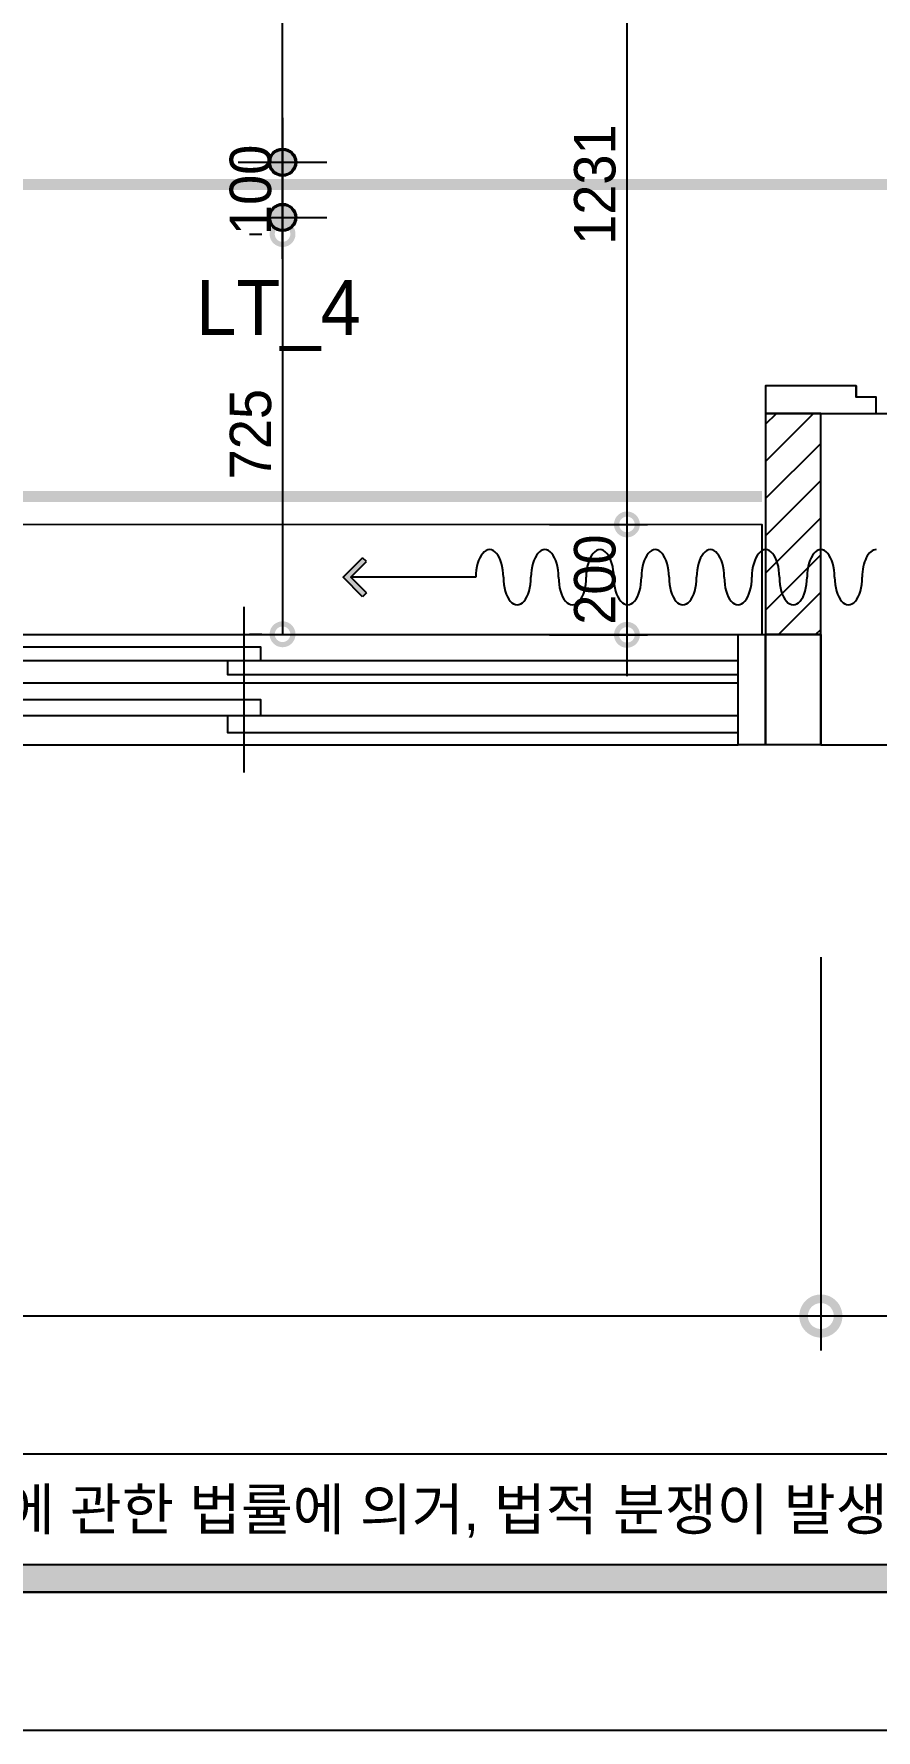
# Model space of a CAD drawing. Header units: millimetres. Extents: x 144680 to 246943, y -177515 to -149396.
# Drawn here: x 224107 to 225632, y -177015 to -173942 of the extents above; entities that cross this region are included whole.
import ezdxf
from ezdxf.enums import TextEntityAlignment as Align

# ---------------------------------------------------------------- set-up
doc = ezdxf.new("R2010")
doc.units = ezdxf.units.MM
doc.header["$LTSCALE"] = 50
doc.linetypes.add('HID', pattern=[2.5, 1.5, -1])
doc.linetypes.add('HID2', pattern=[1, 0.5, -0.5])
for name, color, linetype in [('01. F-소품', 3, 'Continuous'), ('03-WAL NEW', 3, 'Continuous'), ('07-DIM WAL', 5, 'Continuous'), ('3.기호.계단선', 30, 'Continuous'), ('_LIBR', 4, 'Continuous'), ('CEIL-LIGHT', 7, 'Continuous'), ('FORM(YOURNAME)-1', 1, 'Continuous'), ('FORM(YOURNAME)-11', 1, 'Continuous'), ('RC-LIGHT', 7, 'Continuous'), ('WALL', 2, 'Continuous'), ('win', 4, 'Continuous')]:
    doc.layers.add(name, color=color, linetype=linetype)
doc.styles.add('YOURNAME', font='')
doc.styles.add('스타일1', font='')
doc.styles.add('코레일둥고', font='')
doc.styles.get('YOURNAME').set_extended_font_data('HYwulM')
doc.styles.get('스타일1').set_extended_font_data('HYwulM')
doc.styles.get('코레일둥고').set_extended_font_data('Korail Round Gothic Medium')
doc.dimstyles.new('30', dxfattribs={"dimscale": 30, "dimtxt": 2.5, "dimasz": 2.5, "dimexe": 1.25, "dimexo": 2, "dimtad": 1, "dimdec": 0, "dimtxsty": '스타일1', "dimblk": 'DOTSMALL', "dimcen": 2.5, "dimclrd": 1, "dimclre": 1, "dimclrt": 2, "dimadec": 0, "dimazin": 0, "dimtfac": 1, "dimtix": 1, "dimtmove": 0, "dimatfit": 3, "dimldrblk": 'DOTSMALL', "dimfxl": 1.25, "dimarcsym": 0})
doc.dimstyles.new('50', dxfattribs={"dimscale": 50, "dimtxt": 2.5, "dimasz": 2.5, "dimexe": 1.25, "dimexo": 2, "dimtad": 1, "dimdec": 0, "dimtxsty": '스타일1', "dimblk": 'DOTSMALL', "dimcen": 2.5, "dimclrd": 1, "dimclre": 1, "dimclrt": 2, "dimadec": 0, "dimazin": 0, "dimtfac": 1, "dimtix": 1, "dimtmove": 0, "dimatfit": 3, "dimldrblk": 'DOTSMALL', "dimfxl": 1.25, "dimarcsym": 0})

# ---------------------------------------------------------------- blocks, each defined once
blk = doc.blocks.new('vudauseeh')
at = {"layer": 'WALL', "color": 2}
for p, q in [((142260, -174630), (146460, -174630)), ((142260, -175230), (142260, -174630)), ((142260, -175230), (142455, -175230))]:
    blk.add_line(p, q, dxfattribs=at)
at = {"layer": 'win'}
for p, q in [((141215, -174980.5), (141215, -175280.5)), ((138520, -175030.5), (142110, -175030.5)), ((138530, -175118), (142110, -175118)), ((138520, -175230.5), (142110, -175230.5)), ((138530, -175230.5), (142110, -175230.5))]:
    blk.add_line(p, q, dxfattribs=at)
blk.add_lwpolyline([(142160, -175230.5), (142110, -175230.5), (142110, -175030.5), (142160, -175030.5)], close=True, dxfattribs=at)
at = {"layer": 'win', "ltscale": 10}
blk.add_lwpolyline([(142160, -175030.5), (142260, -175030.5), (142260, -175230), (142160, -175230)], close=True, dxfattribs=at)
at = {"layer": 'win'}
for points in [[(140289.2, -175053), (141245, -175053), (141245, -175078), (140289.2, -175078)], [(142110, -175078), (141185, -175078), (141185, -175103), (142110, -175103)], [(140289.2, -175148), (141245, -175148), (141245, -175178), (140289.2, -175178)], [(142110, -175178), (141185, -175178), (141185, -175208), (142110, -175208)]]:
    blk.add_lwpolyline(points, dxfattribs=at)
blk = doc.blocks.new('cjswjdeh2')
at = {"ltscale": 10}
h = blk.add_hatch(dxfattribs=at)
h.set_pattern_fill('ANSI31', color=3, scale=15)
h.set_pattern_definition([(45, (290575.12, -163253.515), (-33.67596, 33.67596), [])])
h.paths.add_polyline_path([(227812.9, -172313.5), (227712.9, -172313.5), (227712.9, -172713.5), (227812.9, -172713.5)])
at = {"layer": '03-WAL NEW', "ltscale": 10}
blk.add_lwpolyline([(227812.9, -172313.5), (227712.9, -172313.5), (227712.9, -172713.5), (227812.9, -172713.5)], close=True, dxfattribs=at)
at = {"layer": '_LIBR', "color": 8, "linetype": 'Continuous'}
blk.add_lwpolyline([(227877, -172263.5), (227877, -172284), (227877, -172263.5), (227712.9, -172263.5), (227712.9, -172313.5), (227912.9, -172313.5), (227912.9, -172284), (227877, -172284)], dxfattribs=at)
blk.add_blockref('vudauseeh', (85552.9, 2316.5))
blk = doc.blocks.new('FORM-ELEVATION')
at = {"layer": 'FORM(YOURNAME)-11'}
h = blk.add_hatch(color=256, dxfattribs=at)
h.dxf.hatch_style = 1
h.paths.add_polyline_path([(-10309, 35708), (71691, 35708), (71691, 35508), (-10309, 35508)])
h.paths.add_polyline_path([(-10309, -21492), (71691, -21492), (71691, -21692), (-10309, -21692)])
at = {"layer": 'Defpoints', "color": 158}
blk.add_line((62481, -20692), (-10309, -20692), dxfattribs=at)
for points in [[(-10309, -21692), (71691, -21692), (71691, 35708), (-10309, 35708)], [(-8309, 33708), (61071, 33708), (61071, -19692), (-8309, -19692)]]:
    blk.add_lwpolyline(points, close=True, dxfattribs=at)
at = {"layer": 'FORM(YOURNAME)-11', "color": 250}
blk.add_lwpolyline([(-11309, -22692), (72691, -22692), (72691, 36708), (-11309, 36708)], close=True, dxfattribs=at)
at = {"layer": 'FORM(YOURNAME)-11'}
blk.add_lwpolyline([(-10309, -21492), (71691, -21492), (71691, -21692), (-10309, -21692)], close=True, dxfattribs=at)
at = {"layer": 'FORM(YOURNAME)-11', "color": 1, "style": 'YOURNAME'}
blk.add_text("- 본 도서는 어떠한 경우에도 무단으로 도용할 수 없으며 도용시 '지적재산권' 보호에 관한 법률에 의거, 법적 분쟁이 발생합니다.  또한 본 도서에 관한 모든 저작권은 당사에 있습니다. -", height=300, dxfattribs=at).set_placement((28146, -21092), align=Align.MIDDLE_CENTER)
at = {"layer": 'FORM(YOURNAME)-11', "color": 3, "style": 'YOURNAME'}
for tag, height, p in [('1', 450, (71041, -1219)), ('2', 450, (71041, -1863)), ('3', 450, (71041, -3150)), ('4', 450, (71041, -5081)), ('5', 515, (71041, -7398)), ('6', 515, (71041, -9650)), ('7', 515, (71041, -11903)), ('8', 515, (71041, -14155)), ('9', 515, (71041, -16408)), ('10', 515, (66791, -18596)), ('11', 515, (71041, -18660)), ('12', 515, (66791, -20848)), ('13', 515, (71041, -20848))]:
    blk.add_attdef(tag, text='', height=height, dxfattribs=at).set_placement(p, align=Align.MIDDLE_RIGHT)
blk = doc.blocks.new('_DOTSMALL')
at = {"color": 0, "linetype": 'ByBlock', "const_width": 0.5}
blk.add_lwpolyline([(-0.0625, 0, 1), (0.0625, 0, 1)], format="xyb", close=True, dxfattribs=at)
blk = doc.blocks.new('*D106')
at = {"layer": '07-DIM WAL', "color": 1, "lineweight": -2, "transparency": 16777216}
for p, q in [((221132.2, -175615), (221132.2, -176327.5)), ((225532.2, -175615), (225532.2, -176327.5)), ((225532.2, -176265), (221132.2, -176265))]:
    blk.add_line(p, q, dxfattribs=at)
at = {"layer": 'Defpoints', "color": 0, "transparency": 16777216}
for p in [(221132.2, -175515), (225532.2, -175515), (221132.2, -176265)]:
    blk.add_point(p, dxfattribs=at)
at = {"layer": '07-DIM WAL', "color": 1, "lineweight": -2, "transparency": 16777216, "xscale": 125, "yscale": 125, "zscale": 125, "rotation": 180}
blk.add_blockref('_DOTSMALL', (221132.2, -176265), dxfattribs=at)
at = {"layer": '07-DIM WAL', "color": 1, "lineweight": -2, "transparency": 16777216, "xscale": 125, "yscale": 125, "zscale": 125}
blk.add_blockref('_DOTSMALL', (225532.2, -176265), dxfattribs=at)
at = {"layer": '07-DIM WAL', "color": 2, "transparency": 16777216, "insert": (223332.2, -176168.8), "char_height": 125, "attachment_point": 5, "style": '스타일1'}
blk.add_mtext('4400', dxfattribs=at)
blk = doc.blocks.new('FFSFDF')
at = {"layer": '01. F-소품'}
blk.add_hatch(color=8, dxfattribs=at).paths.add_polyline_path([(1567672.9, 1746751.1), (1567679.9, 1746744.1), (1567715.3, 1746779.4), (1567679.9, 1746814.8), (1567672.9, 1746807.7), (1567701.2, 1746779.4)])
at = {"layer": '01. F-소품', "color": 8}
for p, q in [((1567672.9, 1746807.7), (1567679.9, 1746814.8)), ((1567474.8, 1746779.4), (1567701.2, 1746779.4)), ((1567672.9, 1746751.1), (1567679.9, 1746744.1))]:
    blk.add_line(p, q, dxfattribs=at)
for points in [[(1567679.9, 1746814.8), (1567715.3, 1746779.4), (1567679.9, 1746744.1)], [(1567672.9, 1746807.7), (1567701.2, 1746779.4), (1567672.9, 1746751.1)]]:
    blk.add_lwpolyline(points, dxfattribs=at)
for centre, start_param, end_param in [((1566799.8, 1746779.4), 1.570796, 4.712389), ((1566899.8, 1746779.4), 1.570796, 4.712389), ((1566999.8, 1746779.4), 1.570796, 4.712389), ((1567099.8, 1746779.4), 1.570796, 4.712389), ((1567199.8, 1746779.4), 1.570796, 4.712389), ((1567299.8, 1746779.4), 1.570796, 4.712389), ((1567399.8, 1746779.4), 1.570796, 4.712389), ((1566749.8, 1746779.4), 6.283185, 7.853982), ((1566849.8, 1746779.4), 4.712389, 7.853982), ((1566949.8, 1746779.4), 4.712389, 7.853982), ((1567049.8, 1746779.4), 4.712389, 7.853982), ((1567149.8, 1746779.4), 4.712389, 7.853982), ((1567249.8, 1746779.4), 4.712389, 7.853982), ((1567349.8, 1746779.4), 4.712389, 7.853982), ((1567449.8, 1746779.4), 4.712389, 7.853982)]:
    blk.add_ellipse(centre, major_axis=(0, -50), ratio=0.5, start_param=start_param, end_param=end_param, dxfattribs=at)
blk = doc.blocks.new('1')
at = {"linetype": 'Continuous'}
h = blk.add_hatch(color=4, dxfattribs=at)
h.dxf.hatch_style = 1
edge = h.paths.add_edge_path()
edge.add_arc((11539653.5, -14273503.8), 37.5, 0, 360)
at = {"color": 1, "linetype": 'Continuous'}
for p, q in [((11539653.5, -14273637.1), (11539653.5, -14273370.5)), ((11539520.2, -14273503.8), (11539786.8, -14273503.8))]:
    blk.add_line(p, q, dxfattribs=at)
at = {"color": 4, "linetype": 'Continuous'}
for radius in [41.5, 37.5]:
    blk.add_circle((11539653.5, -14273503.8), radius, dxfattribs=at)
blk = doc.blocks.new('*D143')
at = {"layer": '07-DIM WAL', "color": 1, "lineweight": -2, "transparency": 16777216}
for p, q in [((224497.2, -173175), (224519.7, -173175)), ((224557.2, -174175), (224557.2, -173175)), ((224497.2, -174175), (224519.7, -174175))]:
    blk.add_line(p, q, dxfattribs=at)
at = {"layer": 'Defpoints', "color": 0, "transparency": 16777216}
for p in [(224557.2, -173175), (224557.2, -173175), (224557.2, -174175)]:
    blk.add_point(p, dxfattribs=at)
at = {"layer": '07-DIM WAL', "color": 1, "lineweight": -2, "transparency": 16777216, "xscale": 75, "yscale": 75, "zscale": 75}
for p, rotation in [((224557.2, -173175), 90), ((224557.2, -174175), 270)]:
    blk.add_blockref('_DOTSMALL', p, dxfattribs=dict(at, rotation=rotation))
at = {"layer": '07-DIM WAL', "color": 2, "ltscale": 10, "transparency": 16777216, "insert": (224499.5, -173675), "char_height": 75, "attachment_point": 5, "rotation": 90, "style": '스타일1'}
blk.add_mtext('1000', dxfattribs=at)
blk = doc.blocks.new('*D144')
at = {"layer": '07-DIM WAL', "color": 1, "lineweight": -2, "transparency": 16777216}
for p, q in [((224497.2, -174305), (224519.7, -174305)), ((224557.2, -174305), (224557.2, -175030)), ((224497.2, -175030), (224519.7, -175030))]:
    blk.add_line(p, q, dxfattribs=at)
at = {"layer": 'Defpoints', "color": 0, "transparency": 16777216}
for p in [(224557.2, -174305), (224557.2, -175030), (224557.2, -175030)]:
    blk.add_point(p, dxfattribs=at)
at = {"layer": '07-DIM WAL', "color": 1, "lineweight": -2, "transparency": 16777216, "xscale": 75, "yscale": 75, "zscale": 75}
for p, rotation in [((224557.2, -174305), 90), ((224557.2, -175030), 270)]:
    blk.add_blockref('_DOTSMALL', p, dxfattribs=dict(at, rotation=rotation))
at = {"layer": '07-DIM WAL', "color": 2, "transparency": 16777216, "insert": (224499.6, -174667.5), "char_height": 75, "attachment_point": 5, "rotation": 90, "style": '스타일1'}
blk.add_mtext('725', dxfattribs=at)
blk = doc.blocks.new('*D145')
at = {"layer": '07-DIM WAL', "color": 1, "lineweight": -2, "transparency": 16777216}
for p, q in [((225181, -174756), (225181, -175106)), ((225041, -174831), (225218.5, -174831)), ((225041, -175031), (225218.5, -175031))]:
    blk.add_line(p, q, dxfattribs=at)
at = {"layer": 'Defpoints', "color": 0, "transparency": 16777216}
for p in [(224981, -174831), (224981, -175031), (225181, -175031)]:
    blk.add_point(p, dxfattribs=at)
at = {"layer": '07-DIM WAL', "color": 1, "lineweight": -2, "transparency": 16777216, "xscale": 75, "yscale": 75, "zscale": 75}
for p, rotation in [((225181, -174831), 270), ((225181, -175031), 90)]:
    blk.add_blockref('_DOTSMALL', p, dxfattribs=dict(at, rotation=rotation))
at = {"layer": '07-DIM WAL', "color": 2, "ltscale": 10, "transparency": 16777216, "insert": (225123.2, -174931), "char_height": 75, "attachment_point": 5, "rotation": 90, "style": '스타일1'}
blk.add_mtext('200', dxfattribs=at)
blk = doc.blocks.new('*D146')
at = {"layer": '07-DIM WAL', "color": 1, "lineweight": -2, "transparency": 16777216}
for p, q in [((225127.9, -173600), (225143.5, -173600)), ((225181, -173600), (225181, -174831)), ((225041, -174831), (225218.5, -174831))]:
    blk.add_line(p, q, dxfattribs=at)
at = {"layer": 'Defpoints', "color": 0, "transparency": 16777216}
for p in [(225187.9, -173600), (224981, -174831), (225181, -174831)]:
    blk.add_point(p, dxfattribs=at)
at = {"layer": '07-DIM WAL', "color": 1, "lineweight": -2, "transparency": 16777216, "xscale": 75, "yscale": 75, "zscale": 75}
for p, rotation in [((225181, -173600), 90), ((225181, -174831), 270)]:
    blk.add_blockref('_DOTSMALL', p, dxfattribs=dict(at, rotation=rotation))
at = {"layer": '07-DIM WAL', "color": 2, "ltscale": 10, "transparency": 16777216, "insert": (225123.2, -174215.5), "char_height": 75, "attachment_point": 5, "rotation": 90, "style": '스타일1'}
blk.add_mtext('1231', dxfattribs=at)
blk = doc.blocks.new('*D171')
at = {"layer": '07-DIM WAL', "color": 1, "lineweight": -2, "transparency": 16777216}
for p, q in [((224557.2, -174350), (224557.2, -174100)), ((224497.2, -174175), (224519.7, -174175)), ((224497.2, -174275), (224519.7, -174275))]:
    blk.add_line(p, q, dxfattribs=at)
at = {"layer": 'Defpoints', "color": 0, "transparency": 16777216}
for p in [(224557.2, -174175), (224557.2, -174175), (224557.2, -174275)]:
    blk.add_point(p, dxfattribs=at)
at = {"layer": '07-DIM WAL', "color": 1, "lineweight": -2, "transparency": 16777216, "xscale": 75, "yscale": 75, "zscale": 75}
for p, rotation in [((224557.2, -174175), 270), ((224557.2, -174275), 90)]:
    blk.add_blockref('_DOTSMALL', p, dxfattribs=dict(at, rotation=rotation))
at = {"layer": '07-DIM WAL', "color": 2, "ltscale": 10, "transparency": 16777216, "insert": (224499.5, -174225), "char_height": 75, "attachment_point": 5, "rotation": 90, "style": '스타일1'}
blk.add_mtext('100', dxfattribs=at)

msp = doc.modelspace()

# ---------------------------------------------------------------- linework, layer by layer
at = {"layer": '3.기호.계단선', "color": 140, "linetype": 'HID2', "const_width": 20}
msp.add_lwpolyline([(223942.8, -174215.2), (226000.8, -174215.2), (226000.8, -172641.8), (226282.2, -172641.8), (226282.2, -172326.9)], dxfattribs=at)
at = {"layer": '3.기호.계단선', "color": 10, "linetype": 'HID', "const_width": 20}
msp.add_lwpolyline([(221132.2, -174780), (225425.4, -174780.5)], dxfattribs=at)
at = {"layer": 'CEIL-LIGHT'}
msp.add_lwpolyline([(221132.2, -175030.5), (221132.2, -174830.5), (225425.4, -174831), (225425.4, -175030.5)], dxfattribs=at)

# ---------------------------------------------------------------- block references
msp.add_blockref('cjswjdeh2', (-2280.7, -2316.5))
at = {"color": 0, "rotation": 180}
msp.add_blockref('FFSFDF', (1792382, 1571852.7), dxfattribs=at)
at = {"layer": 'FORM(YOURNAME)-1', "xscale": 0.2500000000000001, "yscale": 0.2500000000000001, "zscale": 0.2500000000000001}
msp.add_blockref('FORM-ELEVATION', (217433.9, -171342), dxfattribs=at)
at = {"layer": 'RC-LIGHT', "xscale": 0.6024096385271789, "yscale": 0.6024096385271789, "zscale": 0.6024096385271789, "rotation": 270}
for p in [(8823053.5, 6777423.5), (8823053.5, 6777323.5)]:
    msp.add_blockref('1', p, dxfattribs=at)

# ---------------------------------------------------------------- texts
at = {"layer": '3.기호.계단선', "style": '코레일둥고'}
msp.add_text('LT_4', height=100, dxfattribs=at).set_placement((224400.6, -174488))

# ---------------------------------------------------------------- dimensions: what is measured, and where the dimension line sits
at = {"layer": '07-DIM WAL'}
for base, p1, p2, picture, middle in [((224557.2, -173175), (224557.2, -174175), (224557.2, -173175), '*D143', (224499.5, -173675)), ((225181, -174831), (225187.9, -173600), (224981, -174831), '*D146', (225123.2, -174215.5)), ((224557.2, -174175), (224557.2, -174275), (224557.2, -174175), '*D171', (224499.5, -174225)), ((224557.2, -175030), (224557.2, -174305), (224557.2, -175030), '*D144', (224499.6, -174667.5)), ((225181, -175031), (224981, -174831), (224981, -175031), '*D145', (225123.2, -174931))]:
    dim = msp.add_linear_dim(base=base, p1=p1, p2=p2, angle=90, dimstyle='30', dxfattribs=at)
    dim.commit()
    dim.dimension.update_dxf_attribs({"geometry": picture, "text_midpoint": middle})
dim = msp.add_linear_dim(base=(221132.2, -176265), p1=(225532.2, -175515), p2=(221132.2, -175515), dimstyle='50', dxfattribs=at)
dim.commit()
dim.dimension.update_dxf_attribs({"geometry": '*D106', "text_midpoint": (223332.2, -176168.8)})

doc.saveas('drawing.dxf')
